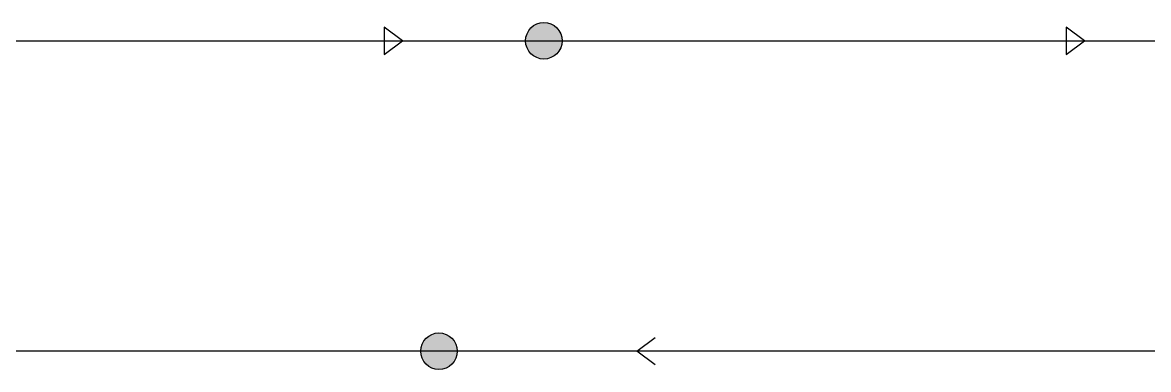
# Model space of a CAD drawing. Header units: millimetres. Extents: x -18594 to 273470, y -238787 to 48452.
# Drawn here: x 189625 to 195795, y -31918 to -30018 of the extents above; entities that cross this region are included whole.
import ezdxf

# ---------------------------------------------------------------- set-up
doc = ezdxf.new("R2010")
doc.units = ezdxf.units.MM
doc.layers.add('AM_BOR', color=4, linetype='Continuous', lineweight=25)
for name, color, linetype, true_color in [('Xref AGV layout$0$Ndc8_F_ExtraFast', 5, 'Continuous', 0x0000ff), ('Xref AGV layout$0$Ndc8_Point', 7, 'Continuous', 0x000080), ('Xref AGV layout$0$Ndc8_R_Fast', 1, 'Continuous', 0xff0000)]:
    doc.layers.add(name, color=color, linetype=linetype, true_color=true_color)

# ---------------------------------------------------------------- blocks, each defined once
blk = doc.blocks.new('Xref AGV layout')
at = {"layer": 'Xref AGV layout$0$Ndc8_Point'}
h = blk.add_hatch(color=256, dxfattribs=at)
edge = h.paths.add_edge_path(flags=0)
edge.add_arc((192482, -30118), 100, 0, 360)
h = blk.add_hatch(color=256, dxfattribs=at)
edge = h.paths.add_edge_path(flags=0)
edge.add_arc((191907, -31818), 100, 0, 360)
at = {"layer": 'Xref AGV layout$0$Ndc8_F_ExtraFast'}
for points in [[(191707, -30118), (191607, -30043), (191607, -30193), (191707, -30118)], [(195445, -30118), (195345, -30043), (195345, -30193), (195445, -30118)], [(189382, -30118), (192482, -30118)], [(192482, -30118), (196432, -30118)]]:
    blk.add_lwpolyline(points, dxfattribs=at)
at = {"layer": 'Xref AGV layout$0$Ndc8_Point'}
for centre in [(192482, -30118), (191907, -31818)]:
    blk.add_circle(centre, 100, dxfattribs=at)
at = {"layer": 'Xref AGV layout$0$Ndc8_R_Fast'}
for points in [[(193092, -31893), (192992, -31818), (193092, -31743)], [(191907, -31818), (188135, -31818)], [(196246, -31818), (191907, -31818)]]:
    blk.add_lwpolyline(points, dxfattribs=at)

msp = doc.modelspace()

# ---------------------------------------------------------------- block references
at = {"layer": 'AM_BOR'}
msp.add_blockref('Xref AGV layout', (0, 0), dxfattribs=at)

doc.saveas('drawing.dxf')
